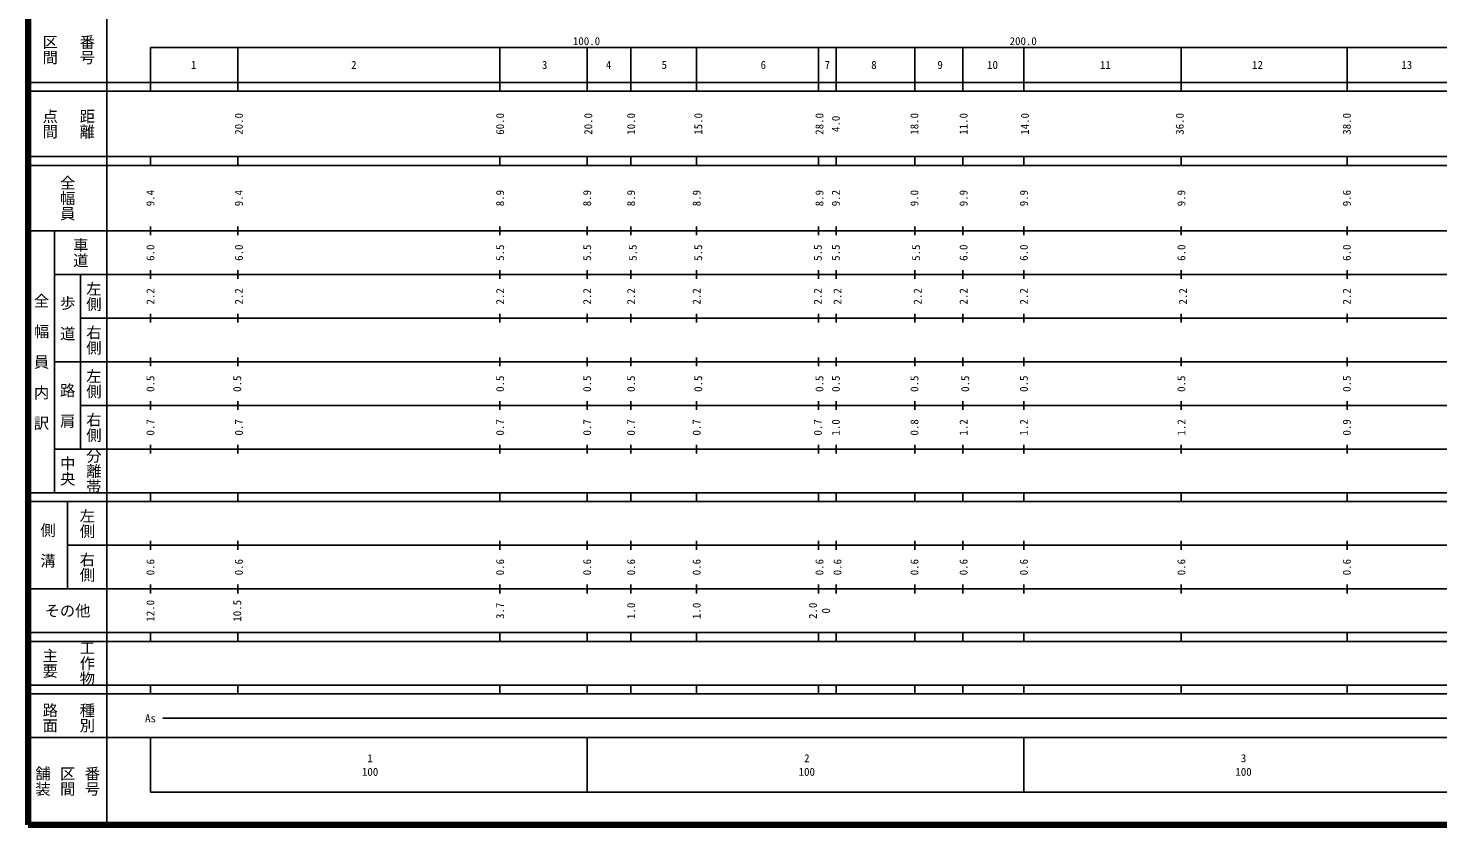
# Model space of a CAD drawing. Units: millimetres on the paper, enlarged 1000 times. Extents: x 40000 to 680000, y 20000 to 380000.
# Drawn here: x 40000 to 362778, y 20000 to 202409 of the extents above; entities that cross this region are included whole.
import ezdxf
from ezdxf.enums import TextEntityAlignment as Align

# ---------------------------------------------------------------- set-up
doc = ezdxf.new("R2010")
doc.units = ezdxf.units.MM
doc.header["$LTSCALE"] = 1000
doc.layers.add('M-TTL', color=2, linetype='Continuous', lineweight=140)
doc.layers.add('M-TTL-BAND', color=7, linetype='Continuous', lineweight=25)
doc.styles.add('@ＭＳ ゴシック', font='')
doc.styles.add('ＭＳ ゴシック', font='')
doc.styles.get('@ＭＳ ゴシック').set_extended_font_data('@MS Gothic')
doc.styles.get('ＭＳ ゴシック').set_extended_font_data('MS Gothic')

msp = doc.modelspace()

# ---------------------------------------------------------------- linework, layer by layer
at = {"layer": 'M-TTL'}
for p, q in [((40000, 380000), (40000, 20000)), ((40000, 20000), (680000, 20000))]:
    msp.add_line(p, q, dxfattribs=at)
at = {"layer": 'M-TTL-BAND'}
for p, q in [((58000, 370000), (58000, 20000)), ((68000, 198000), (579000, 198000)), ((68000, 198000), (68000, 188000)), ((88000, 198000), (88000, 188000)), ((148000, 198000), (148000, 188000)), ((168000, 198000), (168000, 188000)), ((178000, 198000), (178000, 188000)), ((193000, 198000), (193000, 188000)), ((221000, 198000), (221000, 188000)), ((225000, 198000), (225000, 188000)), ((243000, 198000), (243000, 188000)), ((254000, 198000), (254000, 188000)), ((268000, 198000), (268000, 188000)), ((304000, 198000), (304000, 188000)), ((342000, 198000), (342000, 188000)), ((40000, 190000), (579000, 190000)), ((40000, 188000), (579000, 188000)), ((40000, 173000), (579000, 173000)), ((68000, 171000), (68000, 173000)), ((88000, 173000), (88000, 171000)), ((148000, 173000), (148000, 171000)), ((168000, 171000), (168000, 173000)), ((178000, 173000), (178000, 171000)), ((193000, 173000), (193000, 171000)), ((221000, 173000), (221000, 171000)), ((225000, 173000), (225000, 171000)), ((243000, 173000), (243000, 171000)), ((254000, 173000), (254000, 171000)), ((268000, 171000), (268000, 173000)), ((304000, 173000), (304000, 171000)), ((342000, 173000), (342000, 171000)), ((40000, 171000), (579000, 171000)), ((40000, 156000), (579000, 156000)), ((46000, 96000), (46000, 156000)), ((68000, 155000), (68000, 157000)), ((88000, 157000), (88000, 155000)), ((148000, 157000), (148000, 155000)), ((168000, 155000), (168000, 157000)), ((178000, 157000), (178000, 155000)), ((193000, 157000), (193000, 155000)), ((221000, 157000), (221000, 155000)), ((225000, 157000), (225000, 155000)), ((243000, 157000), (243000, 155000)), ((254000, 157000), (254000, 155000)), ((268000, 155000), (268000, 157000)), ((304000, 157000), (304000, 155000)), ((342000, 157000), (342000, 155000)), ((46000, 146000), (579000, 146000)), ((52000, 146000), (52000, 106000)), ((68000, 145000), (68000, 147000)), ((88000, 147000), (88000, 145000)), ((148000, 147000), (148000, 145000)), ((168000, 145000), (168000, 147000)), ((178000, 147000), (178000, 145000)), ((193000, 147000), (193000, 145000)), ((221000, 147000), (221000, 145000)), ((225000, 147000), (225000, 145000)), ((243000, 147000), (243000, 145000)), ((254000, 147000), (254000, 145000)), ((268000, 145000), (268000, 147000)), ((304000, 147000), (304000, 145000)), ((342000, 147000), (342000, 145000)), ((52000, 136000), (579000, 136000)), ((68000, 135000), (68000, 137000)), ((88000, 137000), (88000, 135000)), ((148000, 137000), (148000, 135000)), ((168000, 135000), (168000, 137000)), ((178000, 137000), (178000, 135000)), ((193000, 137000), (193000, 135000)), ((221000, 137000), (221000, 135000)), ((225000, 137000), (225000, 135000)), ((243000, 137000), (243000, 135000)), ((254000, 137000), (254000, 135000)), ((268000, 135000), (268000, 137000)), ((304000, 137000), (304000, 135000)), ((342000, 137000), (342000, 135000)), ((46000, 126000), (579000, 126000)), ((68000, 125000), (68000, 127000)), ((88000, 127000), (88000, 125000)), ((148000, 127000), (148000, 125000)), ((168000, 125000), (168000, 127000)), ((178000, 127000), (178000, 125000)), ((193000, 127000), (193000, 125000)), ((221000, 127000), (221000, 125000)), ((225000, 127000), (225000, 125000)), ((243000, 127000), (243000, 125000)), ((254000, 127000), (254000, 125000)), ((268000, 125000), (268000, 127000)), ((304000, 127000), (304000, 125000)), ((342000, 127000), (342000, 125000)), ((68000, 115000), (68000, 117000)), ((88000, 117000), (88000, 115000)), ((148000, 117000), (148000, 115000)), ((168000, 115000), (168000, 117000)), ((178000, 117000), (178000, 115000)), ((193000, 117000), (193000, 115000)), ((221000, 117000), (221000, 115000)), ((225000, 117000), (225000, 115000)), ((243000, 117000), (243000, 115000)), ((254000, 117000), (254000, 115000)), ((268000, 115000), (268000, 117000)), ((304000, 117000), (304000, 115000)), ((342000, 117000), (342000, 115000)), ((52000, 116000), (579000, 116000)), ((68000, 105000), (68000, 107000)), ((88000, 107000), (88000, 105000)), ((148000, 107000), (148000, 105000)), ((168000, 105000), (168000, 107000)), ((178000, 107000), (178000, 105000)), ((193000, 107000), (193000, 105000)), ((221000, 107000), (221000, 105000)), ((225000, 107000), (225000, 105000)), ((243000, 107000), (243000, 105000)), ((254000, 107000), (254000, 105000)), ((268000, 105000), (268000, 107000)), ((304000, 107000), (304000, 105000)), ((342000, 107000), (342000, 105000)), ((46000, 106000), (579000, 106000)), ((40000, 96000), (579000, 96000)), ((40000, 94000), (579000, 94000)), ((49000, 94000), (49000, 74000)), ((68000, 94000), (68000, 96000)), ((88000, 96000), (88000, 94000)), ((148000, 96000), (148000, 94000)), ((168000, 94000), (168000, 96000)), ((178000, 96000), (178000, 94000)), ((193000, 96000), (193000, 94000)), ((221000, 96000), (221000, 94000)), ((225000, 96000), (225000, 94000)), ((243000, 96000), (243000, 94000)), ((254000, 96000), (254000, 94000)), ((268000, 94000), (268000, 96000)), ((304000, 96000), (304000, 94000)), ((342000, 96000), (342000, 94000)), ((49000, 84000), (579000, 84000)), ((68000, 83000), (68000, 85000)), ((88000, 85000), (88000, 83000)), ((148000, 85000), (148000, 83000)), ((168000, 83000), (168000, 85000)), ((178000, 85000), (178000, 83000)), ((193000, 85000), (193000, 83000)), ((221000, 85000), (221000, 83000)), ((225000, 85000), (225000, 83000)), ((243000, 85000), (243000, 83000)), ((254000, 85000), (254000, 83000)), ((268000, 83000), (268000, 85000)), ((304000, 85000), (304000, 83000)), ((342000, 85000), (342000, 83000)), ((68000, 73000), (68000, 75000)), ((88000, 75000), (88000, 73000)), ((148000, 75000), (148000, 73000)), ((168000, 73000), (168000, 75000)), ((178000, 75000), (178000, 73000)), ((193000, 75000), (193000, 73000)), ((221000, 75000), (221000, 73000)), ((225000, 75000), (225000, 73000)), ((243000, 75000), (243000, 73000)), ((254000, 75000), (254000, 73000)), ((268000, 73000), (268000, 75000)), ((304000, 75000), (304000, 73000)), ((342000, 75000), (342000, 73000)), ((40000, 74000), (579000, 74000)), ((40000, 64000), (579000, 64000)), ((40000, 62000), (579000, 62000)), ((68000, 62000), (68000, 64000)), ((88000, 64000), (88000, 62000)), ((148000, 64000), (148000, 62000)), ((168000, 62000), (168000, 64000)), ((178000, 64000), (178000, 62000)), ((193000, 64000), (193000, 62000)), ((221000, 64000), (221000, 62000)), ((225000, 64000), (225000, 62000)), ((243000, 64000), (243000, 62000)), ((254000, 64000), (254000, 62000)), ((268000, 62000), (268000, 64000)), ((304000, 64000), (304000, 62000)), ((342000, 64000), (342000, 62000)), ((40000, 52000), (579000, 52000)), ((68000, 50000), (68000, 52000)), ((88000, 52000), (88000, 50000)), ((148000, 52000), (148000, 50000)), ((168000, 50000), (168000, 52000)), ((178000, 52000), (178000, 50000)), ((193000, 52000), (193000, 50000)), ((221000, 52000), (221000, 50000)), ((225000, 52000), (225000, 50000)), ((243000, 52000), (243000, 50000)), ((254000, 52000), (254000, 50000)), ((268000, 50000), (268000, 52000)), ((304000, 52000), (304000, 50000)), ((342000, 52000), (342000, 50000)), ((40000, 50000), (579000, 50000)), ((70805, 44406), (561782, 44406)), ((40000, 40000), (579000, 40000)), ((68000, 40000), (68000, 27500)), ((168000, 40000), (168000, 27500)), ((268000, 40000), (268000, 27500)), ((68000, 27500), (579000, 27500))]:
    msp.add_line(p, q, dxfattribs=at)

# ---------------------------------------------------------------- texts
for s, height, rotation, style, p in [('区間', 2566, 270, '@ＭＳ ゴシック', (45000, 197500)), ('番号', 2566, 270, '@ＭＳ ゴシック', (53500, 197500)), ('点間', 2566, 270, '@ＭＳ ゴシック', (45000, 180500)), ('距離', 2566, 270, '@ＭＳ ゴシック', (53500, 180500)), ('20.0', 1833, 90, 'ＭＳ ゴシック', (88232, 180500)), ('60.0', 1833, 90, 'ＭＳ ゴシック', (148047, 180500)), ('20.0', 1833, 90, 'ＭＳ ゴシック', (168232, 180500)), ('10.0', 1833, 90, 'ＭＳ ゴシック', (178048, 180500)), ('15.0', 1833, 90, 'ＭＳ ゴシック', (193423, 180500)), ('28.0', 1833, 90, 'ＭＳ ゴシック', (221174, 180500)), ('4.0', 1833, 90, 'ＭＳ ゴシック', (224925, 180500)), ('18.0', 1833, 90, 'ＭＳ ゴシック', (242925, 180500)), ('11.0', 1833, 90, 'ＭＳ ゴシック', (254176, 180500)), ('14.0', 1833, 90, 'ＭＳ ゴシック', (268232, 180500)), ('36.0', 1833, 90, 'ＭＳ ゴシック', (303677, 180500)), ('38.0', 1833, 90, 'ＭＳ ゴシック', (341929, 180500)), ('全幅員', 2566, 270, '@ＭＳ ゴシック', (49000, 163500)), ('9.4', 1833, 90, 'ＭＳ ゴシック', (67981, 163500)), ('9.4', 1833, 90, 'ＭＳ ゴシック', (88232, 163500)), ('8.9', 1833, 90, 'ＭＳ ゴシック', (148047, 163500)), ('8.9', 1833, 90, 'ＭＳ ゴシック', (167981, 163500)), ('8.9', 1833, 90, 'ＭＳ ゴシック', (178048, 163500)), ('8.9', 1833, 90, 'ＭＳ ゴシック', (193048, 163500)), ('8.9', 1833, 90, 'ＭＳ ゴシック', (221174, 163500)), ('9.2', 1833, 90, 'ＭＳ ゴシック', (224925, 163500)), ('9.0', 1833, 90, 'ＭＳ ゴシック', (242925, 163500)), ('9.9', 1833, 90, 'ＭＳ ゴシック', (254176, 163500)), ('9.9', 1833, 90, 'ＭＳ ゴシック', (267981, 163500)), ('9.9', 1833, 90, 'ＭＳ ゴシック', (304052, 163500)), ('9.6', 1833, 90, 'ＭＳ ゴシック', (341929, 163500)), ('車道', 2566, 270, '@ＭＳ ゴシック', (52000, 151000)), ('6.0', 1833, 90, 'ＭＳ ゴシック', (67981, 151000)), ('6.0', 1833, 90, 'ＭＳ ゴシック', (88232, 151000)), ('5.5', 1833, 90, 'ＭＳ ゴシック', (148047, 151000)), ('5.5', 1833, 90, 'ＭＳ ゴシック', (167981, 151000)), ('5.5', 1833, 90, 'ＭＳ ゴシック', (178423, 151000)), ('5.5', 1833, 90, 'ＭＳ ゴシック', (193423, 151000)), ('5.5', 1833, 90, 'ＭＳ ゴシック', (220799, 151000)), ('5.5', 1833, 90, 'ＭＳ ゴシック', (224925, 151000)), ('5.5', 1833, 90, 'ＭＳ ゴシック', (243300, 151000)), ('6.0', 1833, 90, 'ＭＳ ゴシック', (254176, 151000)), ('6.0', 1833, 90, 'ＭＳ ゴシック', (267981, 151000)), ('6.0', 1833, 90, 'ＭＳ ゴシック', (304052, 151000)), ('6.0', 1833, 90, 'ＭＳ ゴシック', (341929, 151000)), ('左側', 2566, 270, '@ＭＳ ゴシック', (55000, 141000)), ('2.2', 1833, 90, 'ＭＳ ゴシック', (67981, 141000)), ('2.2', 1833, 90, 'ＭＳ ゴシック', (88232, 141000)), ('2.2', 1833, 90, 'ＭＳ ゴシック', (148047, 141000)), ('2.2', 1833, 90, 'ＭＳ ゴシック', (167981, 141000)), ('2.2', 1833, 90, 'ＭＳ ゴシック', (178048, 141000)), ('2.2', 1833, 90, 'ＭＳ ゴシック', (193048, 141000)), ('2.2', 1833, 90, 'ＭＳ ゴシック', (220799, 141000)), ('2.2', 1833, 90, 'ＭＳ ゴシック', (225300, 141000)), ('2.2', 1833, 90, 'ＭＳ ゴシック', (243675, 141000)), ('2.2', 1833, 90, 'ＭＳ ゴシック', (254176, 141000)), ('2.2', 1833, 90, 'ＭＳ ゴシック', (267981, 141000)), ('2.2', 1833, 90, 'ＭＳ ゴシック', (304427, 141000)), ('2.2', 1833, 90, 'ＭＳ ゴシック', (341929, 141000)), ('全\u3000幅\u3000員\u3000内\u3000訳', 2566, 270, '@ＭＳ ゴシック', (43000, 126000)), ('歩\u3000道', 2566, 270, '@ＭＳ ゴシック', (49000, 136000)), ('右側', 2566, 270, '@ＭＳ ゴシック', (55000, 131000)), ('左側', 2566, 270, '@ＭＳ ゴシック', (55000, 121000)), ('0.5', 1833, 90, 'ＭＳ ゴシック', (67981, 121000)), ('0.5', 1833, 90, 'ＭＳ ゴシック', (87857, 121000)), ('0.5', 1833, 90, 'ＭＳ ゴシック', (148047, 121000)), ('0.5', 1833, 90, 'ＭＳ ゴシック', (167981, 121000)), ('0.5', 1833, 90, 'ＭＳ ゴシック', (178048, 121000)), ('0.5', 1833, 90, 'ＭＳ ゴシック', (193423, 121000)), ('0.5', 1833, 90, 'ＭＳ ゴシック', (221174, 121000)), ('0.5', 1833, 90, 'ＭＳ ゴシック', (224925, 121000)), ('0.5', 1833, 90, 'ＭＳ ゴシック', (242925, 121000)), ('0.5', 1833, 90, 'ＭＳ ゴシック', (254551, 121000)), ('0.5', 1833, 90, 'ＭＳ ゴシック', (267981, 121000)), ('0.5', 1833, 90, 'ＭＳ ゴシック', (304052, 121000)), ('0.5', 1833, 90, 'ＭＳ ゴシック', (341929, 121000)), ('路\u3000肩', 2566, 270, '@ＭＳ ゴシック', (49000, 116000)), ('右側', 2566, 270, '@ＭＳ ゴシック', (55000, 111000)), ('0.7', 1833, 90, 'ＭＳ ゴシック', (67981, 111000)), ('0.7', 1833, 90, 'ＭＳ ゴシック', (88232, 111000)), ('0.7', 1833, 90, 'ＭＳ ゴシック', (148047, 111000)), ('0.7', 1833, 90, 'ＭＳ ゴシック', (167981, 111000)), ('0.7', 1833, 90, 'ＭＳ ゴシック', (178048, 111000)), ('0.7', 1833, 90, 'ＭＳ ゴシック', (193048, 111000)), ('0.7', 1833, 90, 'ＭＳ ゴシック', (220799, 111000)), ('1.0', 1833, 90, 'ＭＳ ゴシック', (224925, 111000)), ('0.8', 1833, 90, 'ＭＳ ゴシック', (242925, 111000)), ('1.2', 1833, 90, 'ＭＳ ゴシック', (254176, 111000)), ('1.2', 1833, 90, 'ＭＳ ゴシック', (267981, 111000)), ('1.2', 1833, 90, 'ＭＳ ゴシック', (304052, 111000)), ('0.9', 1833, 90, 'ＭＳ ゴシック', (341929, 111000)), ('中央', 2566, 270, '@ＭＳ ゴシック', (49000, 101000)), ('分離帯', 2566, 270, '@ＭＳ ゴシック', (55000, 101000)), ('左側', 2566, 270, '@ＭＳ ゴシック', (53500, 89000)), ('側\u3000溝', 2566, 270, '@ＭＳ ゴシック', (44500, 84000)), ('右側', 2566, 270, '@ＭＳ ゴシック', (53500, 79000)), ('0.6', 1833, 90, 'ＭＳ ゴシック', (67981, 79000)), ('0.6', 1833, 90, 'ＭＳ ゴシック', (88232, 79000)), ('0.6', 1833, 90, 'ＭＳ ゴシック', (148047, 79000)), ('0.6', 1833, 90, 'ＭＳ ゴシック', (167981, 79000)), ('0.6', 1833, 90, 'ＭＳ ゴシック', (178048, 79000)), ('0.6', 1833, 90, 'ＭＳ ゴシック', (193048, 79000)), ('0.6', 1833, 90, 'ＭＳ ゴシック', (221174, 79000)), ('0.6', 1833, 90, 'ＭＳ ゴシック', (225300, 79000)), ('0.6', 1833, 90, 'ＭＳ ゴシック', (242925, 79000)), ('0.6', 1833, 90, 'ＭＳ ゴシック', (254176, 79000)), ('0.6', 1833, 90, 'ＭＳ ゴシック', (267981, 79000)), ('0.6', 1833, 90, 'ＭＳ ゴシック', (304052, 79000)), ('0.6', 1833, 90, 'ＭＳ ゴシック', (341929, 79000)), ('12.0', 1833, 90, 'ＭＳ ゴシック', (67981, 69000)), ('10.5', 1833, 90, 'ＭＳ ゴシック', (87857, 69000)), ('3.7', 1833, 90, 'ＭＳ ゴシック', (148047, 69000)), ('1.0', 1833, 90, 'ＭＳ ゴシック', (178048, 69000)), ('1.0', 1833, 90, 'ＭＳ ゴシック', (193048, 69000)), ('2.0', 1833, 90, 'ＭＳ ゴシック', (219674, 69000)), ('0', 1833, 90, 'ＭＳ ゴシック', (222674, 69000)), ('工作物', 2566, 270, '@ＭＳ ゴシック', (53500, 57000)), ('主要', 2566, 270, '@ＭＳ ゴシック', (45000, 57000)), ('路面', 2566, 270, '@ＭＳ ゴシック', (45000, 44500)), ('種別', 2566, 270, '@ＭＳ ゴシック', (53500, 44500)), ('舗装', 2566, 270, '@ＭＳ ゴシック', (43333, 30000)), ('区間', 2566, 270, '@ＭＳ ゴシック', (49000, 30000)), ('番号', 2566, 270, '@ＭＳ ゴシック', (54667, 30000))]:
    msp.add_text(s, height=height, rotation=rotation, dxfattribs=dict(at, style=style)).set_placement(p, align=Align.MIDDLE_CENTER)
at = {"layer": 'M-TTL-BAND', "style": 'ＭＳ ゴシック'}
for s, height, p in [('100.0', 1833, (167844, 199445)), ('200.0', 1833, (267844, 199445)), ('1', 1833, (77858, 194000)), ('2', 1833, (114568, 194000)), ('3', 1833, (158264, 194000)), ('4', 1833, (172899, 194000)), ('5', 1833, (185654, 194000)), ('6', 1833, (208321, 194000)), ('7', 1833, (222989, 194000)), ('8', 1833, (233656, 194000)), ('9', 1833, (248823, 194000)), ('10', 1833, (260811, 194000)), ('11', 1833, (286666, 194000)), ('12', 1833, (321492, 194000)), ('13', 1833, (355663, 194000)), ('その他', 2566, (49000, 69000)), ('As', 1833, (68006, 44406)), ('1', 1833, (118288, 35238)), ('2', 1833, (218288, 35238)), ('3', 1833, (318288, 35238)), ('100', 1833, (118288, 32131)), ('100', 1833, (218288, 32131)), ('100', 1833, (318288, 32131))]:
    msp.add_text(s, height=height, dxfattribs=at).set_placement(p, align=Align.MIDDLE_CENTER)

doc.saveas('drawing.dxf')
